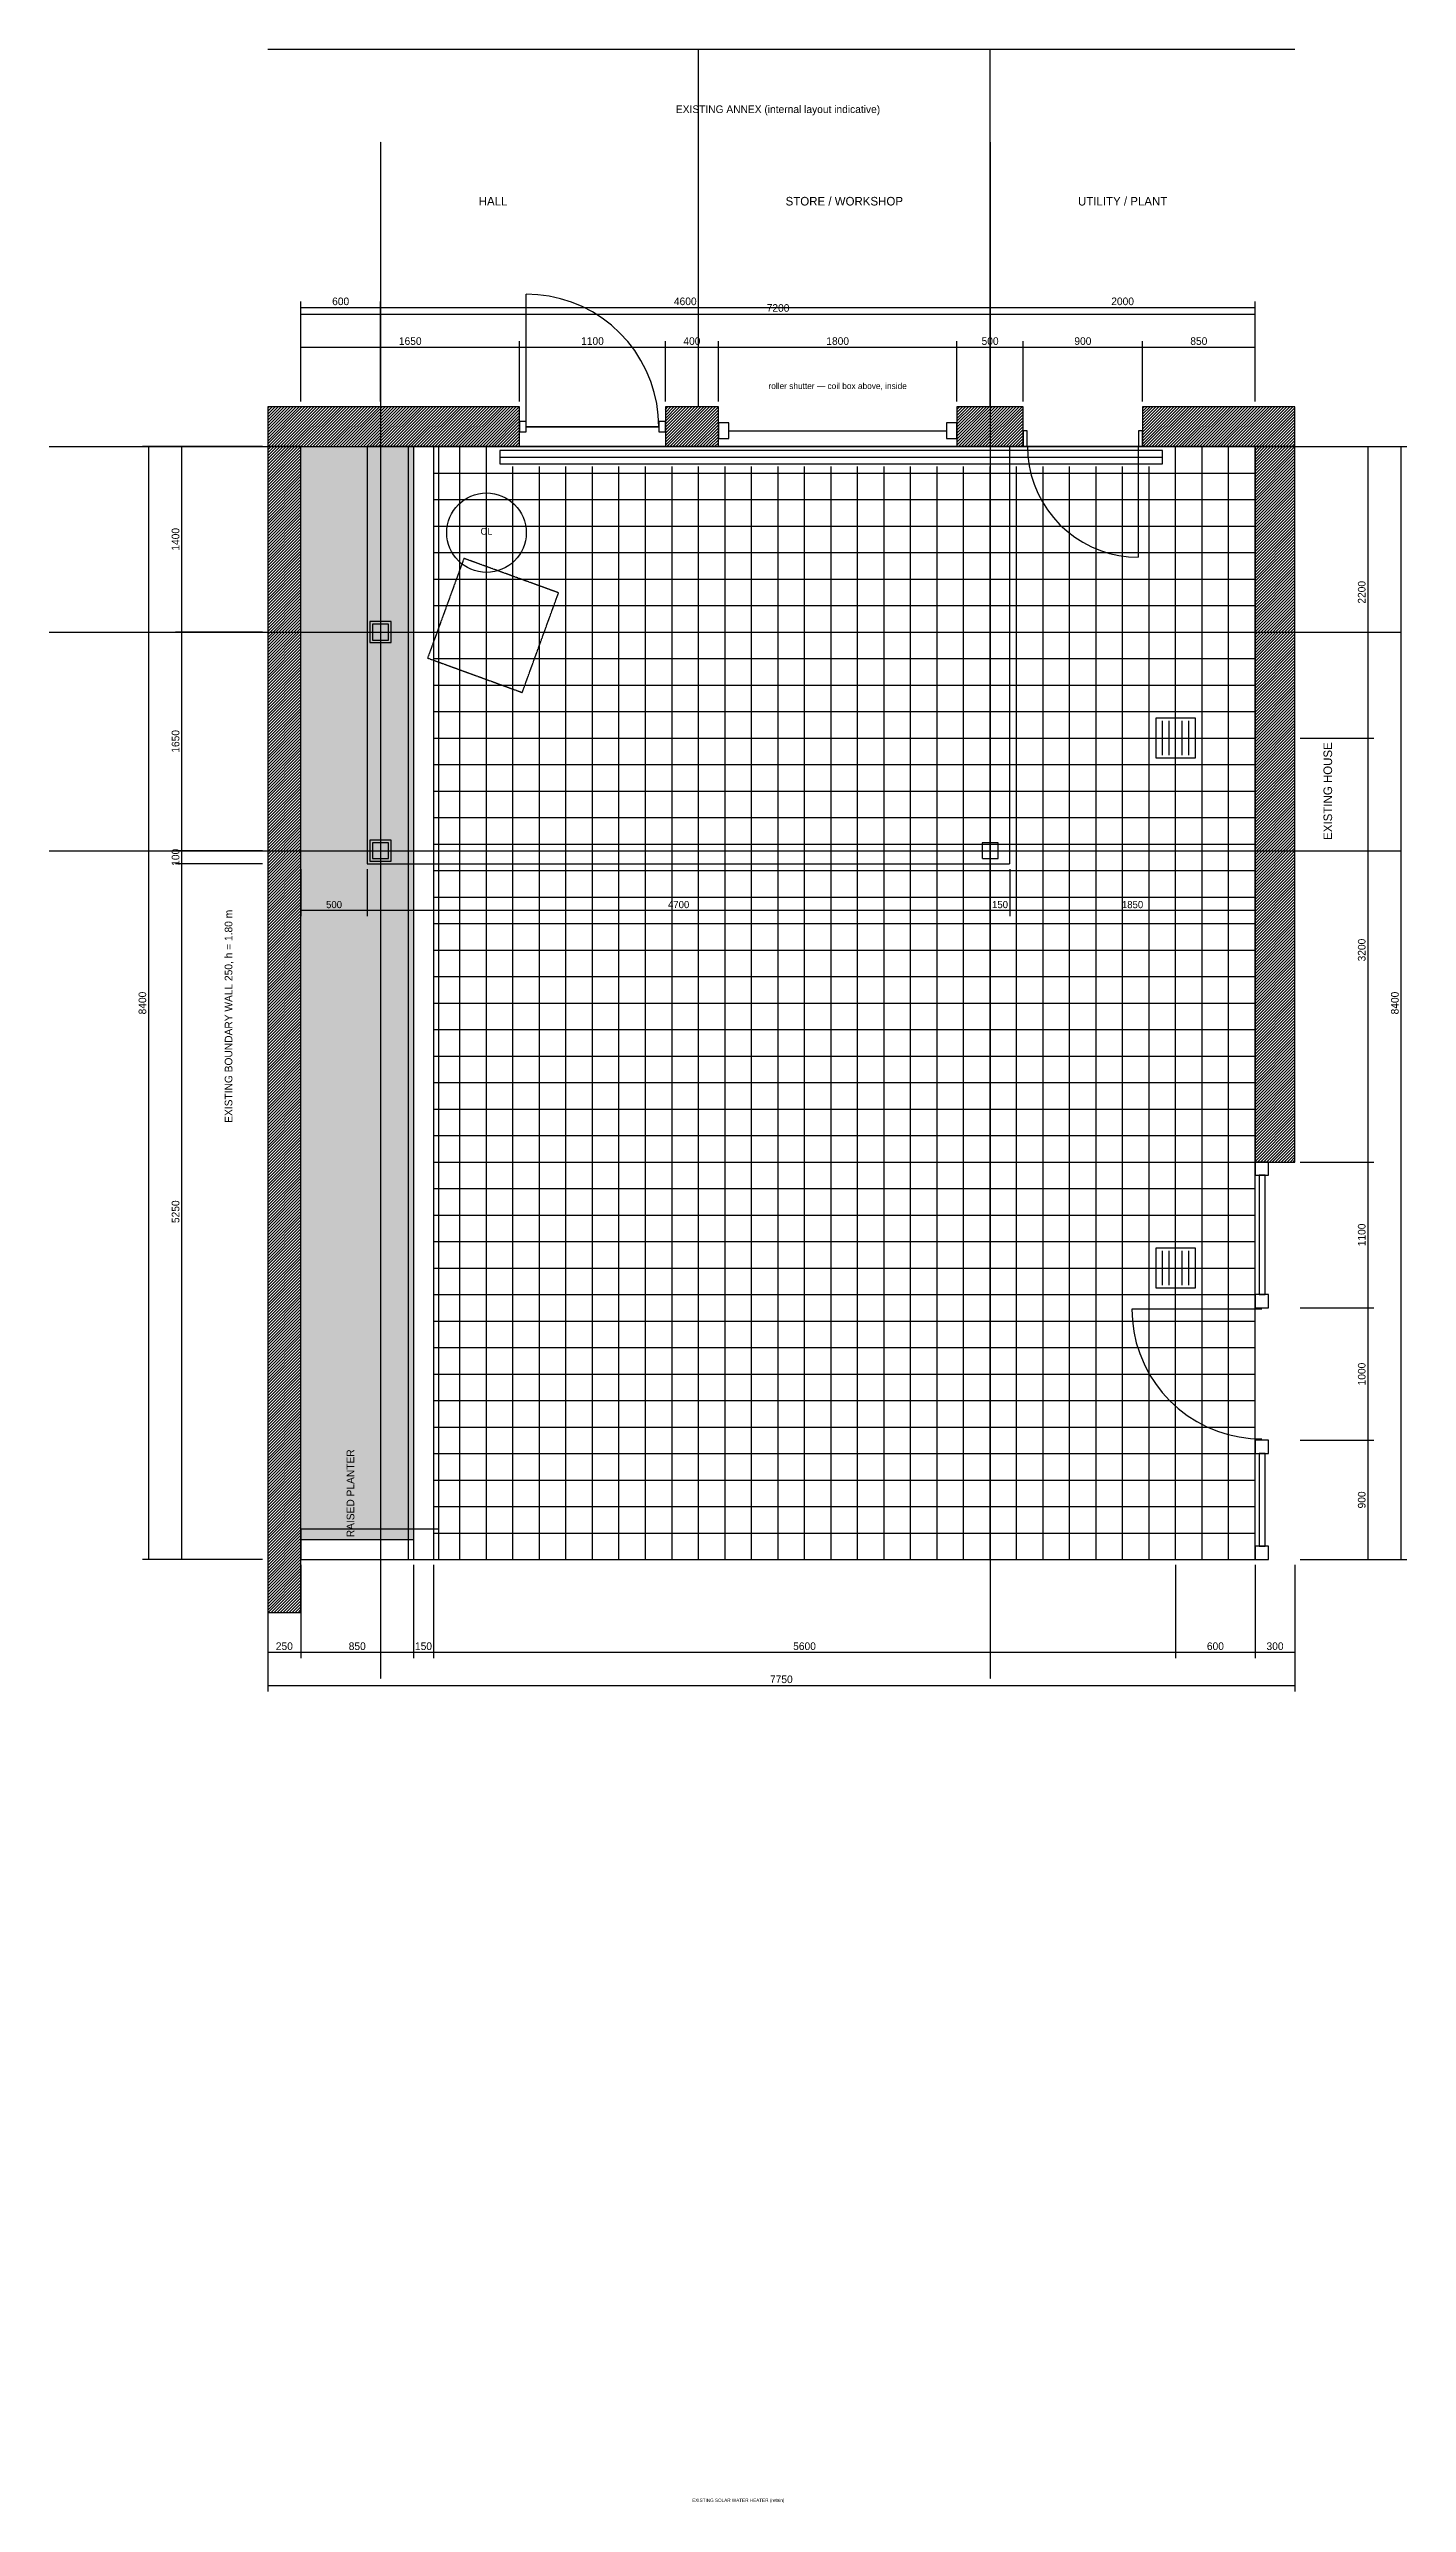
# Model space of a CAD drawing. Header units: millimetres. Extents: x -3750 to 66350, y -83500 to 3000.
# Drawn here: x -1900 to 8345, y -15520 to 3000 of the extents above; entities that cross this region are included whole.
import ezdxf
from ezdxf.enums import TextEntityAlignment as Align

# ---------------------------------------------------------------- set-up
doc = ezdxf.new("R2010")
doc.units = ezdxf.units.MM
doc.linetypes.add('DASHED', pattern=[1.524, 1.27, -0.254])
for name, color, linetype in [('A-DIMS', 3, 'Continuous'), ('A-DOOR', 5, 'Continuous'), ('A-GRID', 8, 'Continuous'), ('A-HATCH', 9, 'Continuous'), ('A-PAVING', 251, 'Continuous'), ('A-TEXT', 2, 'Continuous'), ('A-WALL', 7, 'Continuous'), ('C-DRAIN', 4, 'Continuous'), ('S-STEEL', 1, 'Continuous')]:
    doc.layers.add(name, color=color, linetype=linetype)

msp = doc.modelspace()

# ---------------------------------------------------------------- hatches: boundary and pattern name
at = {"layer": 'A-HATCH'}
h = msp.add_hatch(dxfattribs=at)
h.set_pattern_fill('ANSI31', scale=5)
h.paths.add_polyline_path([(-250, 0), (1650, 0), (1650, 300), (-250, 300)])
h = msp.add_hatch(dxfattribs=at)
h.set_pattern_fill('ANSI31', scale=5)
h.paths.add_polyline_path([(2750, 0), (3150, 0), (3150, 300), (2750, 300)])
h = msp.add_hatch(dxfattribs=at)
h.set_pattern_fill('ANSI31', scale=5)
h.paths.add_polyline_path([(4950, 0), (5450, 0), (5450, 300), (4950, 300)])
h = msp.add_hatch(dxfattribs=at)
h.set_pattern_fill('ANSI31', scale=5)
h.paths.add_polyline_path([(6350, 0), (7500, 0), (7500, 300), (6350, 300)])
h = msp.add_hatch(dxfattribs=at)
h.set_pattern_fill('ANSI31', scale=5)
h.paths.add_polyline_path([(-250, -8800), (0, -8800), (0, 0), (-250, 0)])
msp.add_hatch(color=8, dxfattribs=at).paths.add_polyline_path([(0, 0), (850, 0), (850, -8250), (0, -8250)])
h = msp.add_hatch(dxfattribs=at)
h.set_pattern_fill('ANSI31', scale=5)
h.paths.add_polyline_path([(7200, -5400), (7500, -5400), (7500, 0), (7200, 0)])

# ---------------------------------------------------------------- linework, layer by layer
at = {"layer": 'A-DIMS'}
for p, q in [((0, 340), (0, 1095)), ((0, 1050), (600, 1050)), ((0, 340), (0, 1045)), ((0, 1000), (7200, 1000)), ((600, 340), (600, 1095)), ((600, 340), (600, 1095)), ((600, 1050), (5200, 1050)), ((5200, 340), (5200, 1095)), ((5200, 340), (5200, 1095)), ((5200, 1050), (7200, 1050)), ((7200, 340), (7200, 1095)), ((7200, 340), (7200, 1045)), ((0, 340), (0, 795)), ((0, 750), (1650, 750)), ((1650, 340), (1650, 795)), ((1650, 340), (1650, 795)), ((1650, 750), (2750, 750)), ((2750, 340), (2750, 795)), ((2750, 340), (2750, 795)), ((2750, 750), (3150, 750)), ((3150, 340), (3150, 795)), ((3150, 340), (3150, 795)), ((3150, 750), (4950, 750)), ((4950, 340), (4950, 795)), ((4950, 340), (4950, 795)), ((4950, 750), (5450, 750)), ((5450, 340), (5450, 795)), ((5450, 340), (5450, 795)), ((5450, 750), (6350, 750)), ((6350, 340), (6350, 795)), ((6350, 340), (6350, 795)), ((6350, 750), (7200, 750)), ((7200, 340), (7200, 795)), ((-290, 0), (-1195, 0)), ((-1150, 0), (-1150, -8400)), ((-290, 0), (-945, 0)), ((-900, 0), (-900, -1400)), ((7540, 0), (8095, 0)), ((7540, 0), (8345, 0)), ((8050, 0), (8050, -2200)), ((8300, 0), (8300, -8400)), ((-290, -1400), (-945, -1400)), ((-290, -1400), (-945, -1400)), ((-900, -1400), (-900, -3050)), ((7540, -2200), (8095, -2200)), ((7540, -2200), (8095, -2200)), ((8050, -2200), (8050, -5400)), ((-290, -3050), (-945, -3050)), ((-290, -3050), (-945, -3050)), ((-900, -3050), (-900, -3150)), ((-290, -3150), (-945, -3150)), ((-290, -3150), (-945, -3150)), ((-900, -3150), (-900, -8400)), ((0, -3190), (0, -3545)), ((500, -3190), (500, -3545)), ((500, -3190), (500, -3545)), ((5200, -3190), (5200, -3545)), ((5200, -3190), (5200, -3545)), ((5350, -3190), (5350, -3545)), ((5350, -3190), (5350, -3545)), ((7200, -3190), (7200, -3545)), ((0, -3500), (500, -3500)), ((500, -3500), (5200, -3500)), ((5200, -3500), (5350, -3500)), ((5350, -3500), (7200, -3500)), ((7540, -5400), (8095, -5400)), ((7540, -5400), (8095, -5400)), ((8050, -5400), (8050, -6500)), ((7540, -6500), (8095, -6500)), ((7540, -6500), (8095, -6500)), ((8050, -6500), (8050, -7500)), ((7540, -7500), (8095, -7500)), ((7540, -7500), (8095, -7500)), ((8050, -7500), (8050, -8400)), ((-290, -8400), (-1195, -8400)), ((-290, -8400), (-945, -8400)), ((-250, -8440), (-250, -9145)), ((-250, -8440), (-250, -9395)), ((0, -8440), (0, -9145)), ((0, -8440), (0, -9145)), ((850, -8440), (850, -9145)), ((850, -8440), (850, -9145)), ((1000, -8440), (1000, -9145)), ((1000, -8440), (1000, -9145)), ((6600, -8440), (6600, -9145)), ((6600, -8440), (6600, -9145)), ((7200, -8440), (7200, -9145)), ((7200, -8440), (7200, -9145)), ((7500, -8440), (7500, -9145)), ((7500, -8440), (7500, -9395)), ((7540, -8400), (8095, -8400)), ((7540, -8400), (8345, -8400)), ((-250, -9100), (0, -9100)), ((0, -9100), (850, -9100)), ((850, -9100), (1000, -9100)), ((1000, -9100), (6600, -9100)), ((6600, -9100), (7200, -9100)), ((7200, -9100), (7500, -9100)), ((-250, -9350), (7500, -9350))]:
    msp.add_line(p, q, dxfattribs=at)
at = {"layer": 'A-DOOR'}
for p, q in [((1700, 150), (1700, 1150)), ((6317, 0), (6317, -834))]:
    msp.add_line(p, q, dxfattribs=at)
for points in [[(2700, 150), (2696, 237), (2685, 324), (2666, 409), (2640, 492), (2606, 573), (2566, 650), (2519, 724), (2466, 793), (2407, 857), (2343, 916), (2274, 969), (2200, 1016), (2123, 1056), (2042, 1090), (1959, 1116), (1874, 1135), (1787, 1146), (1700, 1150)], [(5483, 0), (5486, -73), (5496, -145), (5511, -216), (5533, -285), (5561, -352), (5595, -417), (5634, -478), (5678, -536), (5727, -590), (5781, -639), (5839, -683), (5900, -722), (5965, -756), (6032, -784), (6101, -806), (6172, -821), (6244, -831), (6317, -834)], [(6270, -6510), (6274, -6595), (6285, -6680), (6303, -6764), (6329, -6845), (6362, -6924), (6401, -7000), (6447, -7072), (6499, -7140), (6557, -7203), (6620, -7261), (6688, -7313), (6760, -7359), (6836, -7398), (6915, -7431), (6996, -7457), (7080, -7475), (7165, -7486), (7250, -7490)]]:
    msp.add_lwpolyline(points, dxfattribs=at)
at = {"layer": 'A-GRID', "linetype": 'DASHED'}
for p, q in [((600, 2300), (600, -9300)), ((5200, 2300), (5200, -9300)), ((-1900, 0), (8300, 0)), ((-1900, -1400), (8300, -1400)), ((-1900, -3050), (8300, -3050))]:
    msp.add_line(p, q, dxfattribs=at)
at = {"layer": 'A-PAVING'}
for p, q in [((1200, -8400), (1200, 0)), ((1400, -8400), (1400, 0)), ((6600, -8400), (6600, 0)), ((6800, -8400), (6800, 0)), ((7000, -8400), (7000, 0)), ((1600, -8400), (1600, -150)), ((1800, -8400), (1800, -150)), ((2000, -8400), (2000, -150)), ((2200, -8400), (2200, -150)), ((2400, -8400), (2400, -150)), ((2600, -8400), (2600, -150)), ((2800, -8400), (2800, -150)), ((3000, -8400), (3000, -150)), ((3200, -8400), (3200, -150)), ((3400, -8400), (3400, -150)), ((3600, -8400), (3600, -150)), ((3800, -8400), (3800, -150)), ((4000, -8400), (4000, -150)), ((4200, -8400), (4200, -150)), ((4400, -8400), (4400, -150)), ((4600, -8400), (4600, -150)), ((4800, -8400), (4800, -150)), ((5000, -8400), (5000, -150)), ((5200, -8400), (5200, -150)), ((5400, -8400), (5400, -150)), ((5600, -8400), (5600, -150)), ((5800, -8400), (5800, -150)), ((6000, -8400), (6000, -150)), ((6200, -8400), (6200, -150)), ((6400, -8400), (6400, -150)), ((1000, -200), (7200, -200)), ((1000, -400), (7200, -400)), ((1000, -600), (7200, -600)), ((1000, -800), (7200, -800)), ((1000, -1000), (7200, -1000)), ((1000, -1200), (7200, -1200)), ((1000, -1400), (7200, -1400)), ((1000, -1600), (7200, -1600)), ((1000, -1800), (7200, -1800)), ((1000, -2000), (7200, -2000)), ((1000, -2200), (7200, -2200)), ((1000, -2400), (7200, -2400)), ((1000, -2600), (7200, -2600)), ((1000, -2800), (7200, -2800)), ((1000, -3000), (7200, -3000)), ((1000, -3200), (7200, -3200)), ((1000, -3400), (7200, -3400)), ((1000, -3600), (7200, -3600)), ((1000, -3800), (7200, -3800)), ((1000, -4000), (7200, -4000)), ((1000, -4200), (7200, -4200)), ((1000, -4400), (7200, -4400)), ((1000, -4600), (7200, -4600)), ((1000, -4800), (7200, -4800)), ((1000, -5000), (7200, -5000)), ((1000, -5200), (7200, -5200)), ((1000, -5400), (7200, -5400)), ((1000, -5600), (7200, -5600)), ((1000, -5800), (7200, -5800)), ((1000, -6000), (7200, -6000)), ((1000, -6200), (7200, -6200)), ((1000, -6400), (7200, -6400)), ((1000, -6600), (7200, -6600)), ((1000, -6800), (7200, -6800)), ((1000, -7000), (7200, -7000)), ((1000, -7200), (7200, -7200)), ((1000, -7400), (7200, -7400)), ((1000, -7600), (7200, -7600)), ((1000, -7800), (7200, -7800)), ((1000, -8000), (7200, -8000)), ((1000, -8200), (7200, -8200))]:
    msp.add_line(p, q, dxfattribs=at)
at = {"layer": 'A-WALL', "linetype": 'DASHED'}
for p, q in [((-250, 3000), (7500, 3000)), ((3000, 300), (3000, 3000)), ((5200, 300), (5200, 3000)), ((850, 0), (850, -8400)), ((1000, 0), (1000, -8400)), ((3230, 120), (4870, 120))]:
    msp.add_line(p, q, dxfattribs=at)
at = {"layer": 'A-WALL'}
for p, q in [((6500, -2330), (6500, -2070)), ((6550, -2330), (6550, -2070)), ((6600, -2330), (6600, -2070)), ((6650, -2330), (6650, -2070)), ((6700, -2330), (6700, -2070)), ((6500, -6330), (6500, -6070)), ((6550, -6330), (6550, -6070)), ((6600, -6330), (6600, -6070)), ((6650, -6330), (6650, -6070)), ((6700, -6330), (6700, -6070)), ((7250, -6510), (6270, -6510))]:
    msp.add_line(p, q, dxfattribs=at)
for points in [[(-250, 0), (1650, 0), (1650, 300), (-250, 300)], [(1650, 110), (1700, 110), (1700, 190), (1650, 190)], [(2700, 110), (2750, 110), (2750, 190), (2700, 190)], [(2750, 0), (3150, 0), (3150, 300), (2750, 300)], [(4950, 0), (5450, 0), (5450, 300), (4950, 300)], [(6350, 0), (7500, 0), (7500, 300), (6350, 300)], [(-250, -8800), (0, -8800), (0, 0), (-250, 0)], [(0, 0), (850, 0), (850, -8250), (0, -8250)], [(810, -8400), (1040, -8400), (1040, 0), (810, 0)], [(1000, -8400), (7200, -8400), (7200, 0), (1000, 0)], [(1700, 150), (2700, 150), (2700, 150), (1700, 150)], [(3150, 60), (3230, 60), (3230, 180), (3150, 180)], [(4870, 60), (4950, 60), (4950, 180), (4870, 180)], [(5450, 0), (5480, 0), (5480, 120), (5450, 120)], [(6320, 0), (6350, 0), (6350, 120), (6320, 120)], [(7200, -5400), (7500, -5400), (7500, 0), (7200, 0)], [(520, -1480), (680, -1480), (680, -1320), (520, -1320)], [(520, -3130), (680, -3130), (680, -2970), (520, -2970)], [(7200, -5500), (7300, -5500), (7300, -5400), (7200, -5400)], [(7230, -6400), (7275, -6400), (7275, -5500), (7230, -5500)], [(7200, -6500), (7300, -6500), (7300, -6400), (7200, -6400)], [(7200, -7600), (7300, -7600), (7300, -7500), (7200, -7500)], [(7230, -8300), (7275, -8300), (7275, -7600), (7230, -7600)], [(0, -8400), (1040, -8400), (1040, -8170), (0, -8170)], [(7200, -8400), (7300, -8400), (7300, -8300), (7200, -8300)]]:
    msp.add_lwpolyline(points, close=True, dxfattribs=at)
at = {"layer": 'A-WALL', "linetype": 'DASHED'}
for points in [[(500, -3150), (5350, -3150), (5350, 0), (500, 0)], [(956, -1596), (1670, -1856), (1944, -1104), (1230, -844)], [(5140, -3110), (5260, -3110), (5260, -2990), (5140, -2990)]]:
    msp.add_lwpolyline(points, close=True, dxfattribs=at)
at = {"layer": 'A-WALL'}
msp.add_circle((1400, -650), 300, dxfattribs=at)
at = {"layer": 'C-DRAIN'}
msp.add_line((1500, -80), (6500, -80), dxfattribs=at)
for points in [[(1500, -130), (6500, -130), (6500, -30), (1500, -30)], [(6450, -2350), (6750, -2350), (6750, -2050), (6450, -2050)], [(6450, -6350), (6750, -6350), (6750, -6050), (6450, -6050)]]:
    msp.add_lwpolyline(points, close=True, dxfattribs=at)
at = {"layer": 'S-STEEL'}
for points in [[(540, -1460), (660, -1460), (660, -1340), (540, -1340)], [(540, -3110), (660, -3110), (660, -2990), (540, -2990)]]:
    msp.add_lwpolyline(points, close=True, dxfattribs=at)

# ---------------------------------------------------------------- texts
at = {"layer": 'A-DIMS'}
for s, height, p in [('600', 57.6, (300, 1050)), ('4600', 57.6, (2900, 1050)), ('2000', 57.6, (6200, 1050)), ('7200', 57.6, (3600, 1000)), ('1650', 57.6, (825, 750)), ('1100', 57.6, (2200, 750)), ('400', 57.6, (2950, 750)), ('1800', 57.6, (4050, 750)), ('500', 57.6, (5200, 750)), ('900', 57.6, (5900, 750)), ('850', 57.6, (6775, 750)), ('500', 54, (250, -3500)), ('4700', 54, (2850, -3500)), ('150', 54, (5275, -3500)), ('1850', 54, (6275, -3500)), ('250', 57.6, (-125, -9100)), ('850', 57.6, (425, -9100)), ('150', 57.6, (925, -9100)), ('5600', 57.6, (3800, -9100)), ('600', 57.6, (6900, -9100)), ('300', 57.6, (7350, -9100)), ('7750', 57.6, (3625, -9350))]:
    msp.add_text(s, height=height, dxfattribs=at).set_placement(p, align=Align.BOTTOM_CENTER)
for s, p in [('1400', (-900, -700)), ('2200', (8050, -1100)), ('1650', (-900, -2225)), ('100', (-900, -3100)), ('3200', (8050, -3800)), ('8400', (-1150, -4200)), ('8400', (8300, -4200)), ('5250', (-900, -5775)), ('1100', (8050, -5950)), ('1000', (8050, -7000)), ('900', (8050, -7950))]:
    msp.add_text(s, height=57.6, rotation=90, dxfattribs=at).set_placement(p, align=Align.BOTTOM_CENTER)
at = {"layer": 'A-TEXT'}
for s, height, p in [('EXISTING ANNEX (internal layout indicative)', 57.6, (3600, 2500)), ('HALL', 64.8, (1450, 1800)), ('STORE / WORKSHOP', 64.8, (4100, 1800)), ('UTILITY / PLANT', 64.8, (6200, 1800)), ('roller shutter — coil box above, inside', 46.8, (4050, 420)), ('OL', 50.4, (1400, -680)), ('EXISTING SOLAR WATER HEATER (retain)', 25.2, (3300, -15520))]:
    msp.add_text(s, height=height, dxfattribs=at).set_placement(p, align=Align.BOTTOM_CENTER)
for s, height, p in [('EXISTING HOUSE', 64.8, (7800, -2600)), ('EXISTING BOUNDARY WALL 250, h = 1.80 m', 57.6, (-500, -4300)), ('RAISED PLANTER', 57.6, (420, -7900))]:
    msp.add_text(s, height=height, rotation=90, dxfattribs=at).set_placement(p, align=Align.BOTTOM_CENTER)

doc.saveas('drawing.dxf')
